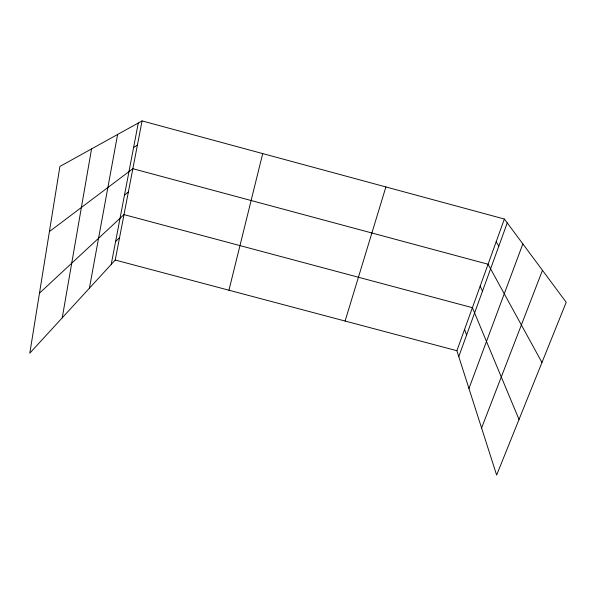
<?xml version="1.0" encoding="UTF-8"?>
<svg xmlns="http://www.w3.org/2000/svg" width="596" height="596" viewBox="0 0 596 596"><rect width="100%" height="100%" fill="white"/><g stroke="black" fill="none" stroke-linecap="round" stroke-linejoin="round"><path stroke-width="0.89" d="M62.237 317.824L91.553 148.911M89.385 288.233L117.606 134.472M111.206 264.445L138.272 123.022M142.064 120.914L59.913 166.448L29.8 353.182L115.237 260.042L142.064 120.914L504.372 219.03L566.2 302.291L496.632 475.087L456.886 350.716L504.372 219.03M228.946 290.222L262.717 153.589M345.099 321.05L385.895 186.95M458.771 356.617L507.248 222.897M468.955 388.473L522.848 243.913M481.583 428.002L542.464 270.331M115.572 241.603L119.573 237.558M39.478 293.157L123.998 214.612L472.405 307.692L519.019 419.48M124.452 195.205L128.378 191.89M49.408 231.576L132.848 168.705L488.072 264.244L541.958 362.495M133.571 147.577L137.415 145.059M115.237 260.042L456.886 350.716M496.14 241.864L498.83 246.103M480.16 286.184L482.514 291.124M464.567 329.417L466.601 335.004"/></g></svg>
